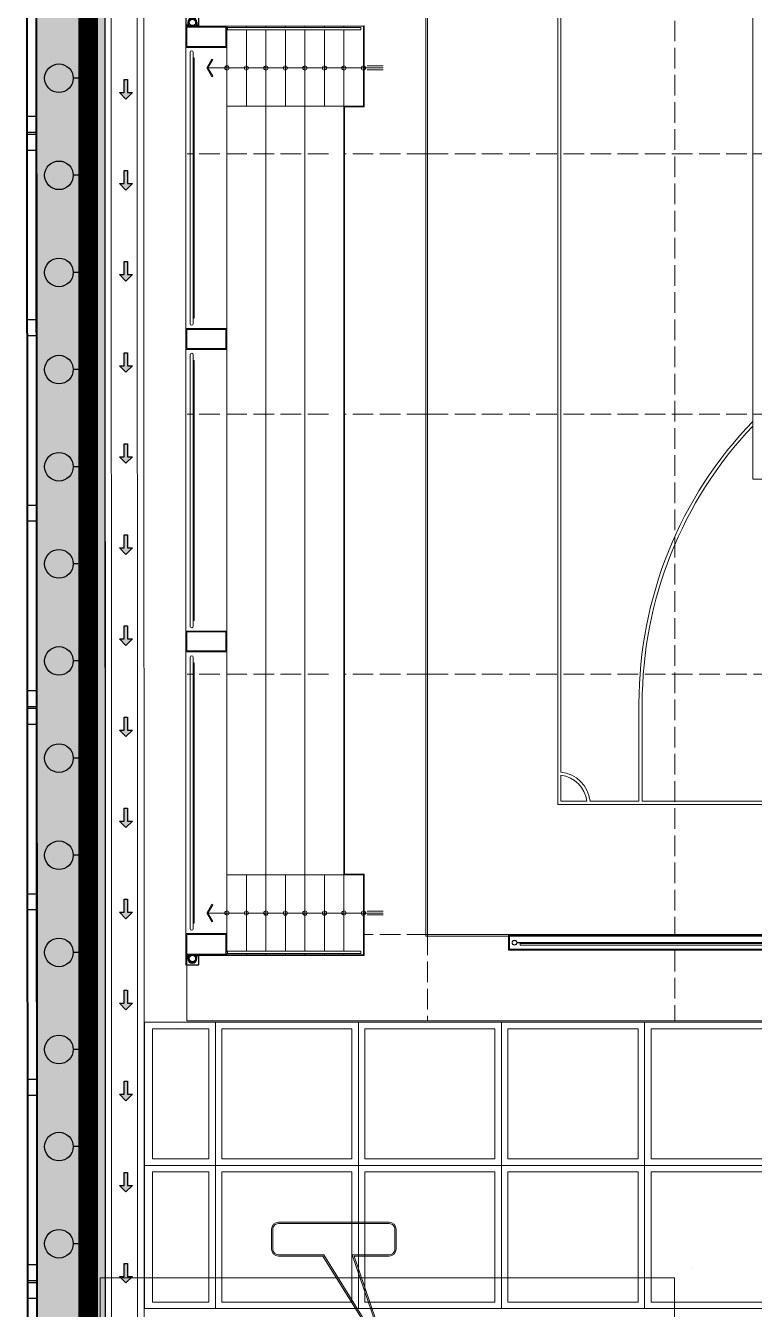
# Model space of a CAD drawing. Header units: metres. Extents: x 349075 to 349285, y 9281902 to 9282050.
# Drawn here: x 349090.89 to 349102.09, y 9281988.02 to 9282007.75 of the extents above; entities that cross this region are included whole.
import ezdxf

# ---------------------------------------------------------------- set-up
doc = ezdxf.new("R2010")
doc.units = ezdxf.units.M
doc.header["$LTSCALE"] = 0.25
doc.linetypes.add('B. SUM 2$0$HIDDEN', pattern=[0.375, 0.25, -0.125])
doc.linetypes.add('DASHED2', pattern=[0.762, 0.635, -0.127])
for name, color, linetype, lineweight in [('.', 7, 'Continuous', 0), ('0_ CUNETAS', 151, 'Continuous', 5), ('AREA-VERDE', 3, 'CONTINUOUS', 9), ('ARQ-FONDO', 253, 'CONTINUOUS', 9), ('CUNETAS-RED', 5, 'CONTINUOUS', 18), ('LLORAD-SIMB', 1, 'CONTINUOUS', 25), ('LLORAD-TRAMO', 1, 'CONTINUOUS', 70)]:
    doc.layers.add(name, color=color, linetype=linetype, lineweight=lineweight)

# ---------------------------------------------------------------- blocks, each defined once
blk = doc.blocks.new('Barandilla - Barandilla-4344414-PLANTA GENERAL')
at = {"layer": 'ARQ-FONDO'}
for p, q in [((5.506, 28.225), (5.544, 28.225)), ((5.506, 26.175), (5.506, 28.225)), ((5.544, 26.175), (5.544, 28.225)), ((5.544, 26.175), (5.506, 26.175))]:
    blk.add_line(p, q, dxfattribs=at)
blk.add_arc((5.525, 28.225), 0.0191, 0, 180, dxfattribs=at)
blk = doc.blocks.new('BARAMDA Y TACHO')
at = {"layer": 'ARQ-FONDO'}
for p, q in [((-46.938, 3.797), (-46.938, 3.784)), ((-46.938, 3.784), (-42.938, 3.784)), ((-42.938, 3.797), (-42.938, 3.784)), ((-42.288, 3.784), (-42.288, 3.797)), ((-42.288, 3.784), (-38.288, 3.784)), ((-38.288, 3.784), (-38.288, 3.797)), ((-37.638, 3.797), (-37.638, 3.784)), ((-37.638, 3.784), (-33.638, 3.784)), ((-33.638, 3.797), (-33.638, 3.784))]:
    blk.add_line(p, q, dxfattribs=at)
for points in [[(-47.023, 3.847), (-42.853, 3.847, -1), (-42.853, 3.797), (-47.023, 3.797, -1)], [(-42.373, 3.847), (-38.203, 3.847, -1), (-38.203, 3.797), (-42.373, 3.797, -1)], [(-37.723, 3.847), (-33.553, 3.847, -1), (-33.553, 3.797), (-37.723, 3.797, -1)]]:
    blk.add_lwpolyline(points, format="xyb", close=True, dxfattribs=at)
blk = doc.blocks.new('LINEAS DE COLOR NEGRO')
at = {"layer": 'ARQ-FONDO', "lineweight": 0}
for p, q in [((-0.377, -13.545), (-0.377, -12.273)), ((-0.377, -12.273), (31.673, -12.273)), ((31.648, -12.3), (-0.352, -12.3)), ((-0.352, -12.3), (-0.352, -31.3)), ((1.648, -14.3), (29.648, -14.3)), ((1.648, -20.298), (1.648, -14.3)), ((2.095, -14.35), (1.698, -14.35)), ((1.698, -14.35), (1.698, -14.747)), ((15.623, -14.35), (2.145, -14.35)), ((1.698, -14.797), (1.698, -15.55)), ((1.698, -15.55), (3.198, -15.55)), ((1.698, -15.6), (1.698, -18.8)), ((3.198, -15.6), (1.698, -15.6)), ((6.648, -17.3), (15.623, -17.3)), ((6.648, -26.3), (6.648, -17.3))]:
    blk.add_line(p, q, dxfattribs=at)
for centre, radius, start, end in [((1.648, -14.3), 0.45, 276.3794, 353.6206), ((1.648, -14.3), 0.5, 275.7392, 354.2608), ((3.198, -21.8), 6.25, 46.0545, 90), ((3.198, -21.8), 6.2, 46.536, 90)]:
    blk.add_arc(centre, radius, start, end, dxfattribs=at)
blk = doc.blocks.new('cerco de malla - H_2_0-V10-PLANTA GENERAL')
at = {"layer": 'ARQ-FONDO'}
for p, q in [((0, 0.007), (0.033, 0.007)), ((0, 0.007), (0, 0.004)), ((0.034, 0.004), (0, 0.004)), ((0.037, 0.007), (0.038, 0.007)), ((0.038, 0.004), (0.038, 0.009)), ((0.038, 0.009), (0.085, 0.009)), ((0.085, 0.004), (0.038, 0.004)), ((4.015, 0.042), (0.085, 0.042)), ((0.085, 0.009), (0.085, 0.042)), ((4.015, 0.042), (0.085, 0.042)), ((0.085, 0.009), (0.085, 0.004)), ((0.123, 0.009), (0.085, 0.009)), ((0.085, 0.004), (0.123, 0.004)), ((0.088, 0.039), (0.088, 0.01)), ((0.088, 0.015), (0.12, 0.015)), ((0.088, 0.01), (0.088, 0.015)), ((0.12, 0.01), (0.088, 0.01)), ((0.12, 0.015), (0.12, 0.01)), ((3.98, 0.015), (0.12, 0.015)), ((2.031, 0.01), (0.12, 0.01)), ((0.123, 0.004), (0.123, 0.009)), ((0.123, 0.007), (2.031, 0.007)), ((2.031, 0.006), (0.123, 0.006)), ((2.031, 0.004), (0.123, 0.004)), ((2.031, 0.007), (2.031, 0.01)), ((2.031, 0.01), (2.069, 0.01)), ((2.069, 0.007), (2.031, 0.007)), ((2.031, 0.007), (2.031, 0.004)), ((2.031, 0.004), (2.069, 0.004)), ((2.069, 0.01), (2.069, 0.007)), ((3.98, 0.01), (2.069, 0.01)), ((2.069, 0.007), (3.977, 0.007)), ((2.069, 0.004), (2.069, 0.007)), ((3.977, 0.006), (2.069, 0.006)), ((3.977, 0.004), (2.069, 0.004)), ((4.015, 0.009), (3.977, 0.009)), ((3.977, 0.009), (3.977, 0.004)), ((3.977, 0.004), (4.015, 0.004)), ((3.98, 0.015), (4.012, 0.015)), ((3.98, 0.01), (3.98, 0.015)), ((4.012, 0.01), (3.98, 0.01)), ((4.012, 0.01), (4.012, 0.039)), ((4.012, 0.015), (4.012, 0.01)), ((4.015, 0.042), (4.015, 0.009)), ((4.015, 0.009), (4.063, 0.009)), ((4.015, 0.004), (4.015, 0.009)), ((4.063, 0.004), (4.015, 0.004)), ((4.063, 0.009), (4.063, 0.004))]:
    blk.add_line(p, q, dxfattribs=at)
for centre, radius, start, end in [((0, 0.004), 0.0375, 0, 180), ((0, 0.004), 0.0375, 180, 360), ((0, 0.004), 0.0343, 0, 180), ((0, 0.004), 0.0343, 180, 360), ((0.085, 0.039), 0.00317, 0, 90), ((0.091, 0.01), 0.00317, 180, 211.0682), ((4.009, 0.01), 0.00318, 328.9318, 360), ((4.015, 0.039), 0.00317, 90, 180), ((4.1, 0.004), 0.0375, 0, 180), ((4.1, 0.004), 0.0375, 180, 0), ((4.1, 0.004), 0.0343, 360, 180), ((4.1, 0.004), 0.0343, 180, 360)]:
    blk.add_arc(centre, radius, start, end, dxfattribs=at)
for points, knots in [([(0.085, 0.042), (0.085, 0.042), (0.086, 0.042), (0.086, 0.042), (0.087, 0.042), (0.087, 0.042), (0.087, 0.041), (0.087, 0.041), (0.087, 0.041), (0.088, 0.041), (0.088, 0.041), (0.088, 0.04), (0.088, 0.04), (0.088, 0.039), (0.088, 0.039)], [-1, -1, -1, -1, -0.833333, -0.75, -0.666667, -0.625, -0.583333, -0.5, -0.458333, -0.416667, -0.333333, -0.25, -0.166667, 0, 0, 0, 0]), ([(4.012, 0.039), (4.012, 0.039), (4.012, 0.04), (4.012, 0.04), (4.012, 0.041), (4.012, 0.041), (4.013, 0.041), (4.013, 0.041), (4.013, 0.041), (4.013, 0.042), (4.014, 0.042), (4.014, 0.042), (4.014, 0.042), (4.015, 0.042), (4.015, 0.042)], [0, 0, 0, 0, 0.166667, 0.25, 0.333333, 0.416667, 0.458333, 0.5, 0.583333, 0.666667, 0.708333, 0.75, 0.833333, 1, 1, 1, 1])]:
    blk.add_open_spline(points, degree=3, knots=knots, dxfattribs=at)
blk = doc.blocks.new('montante')
at = {"layer": 'ARQ-FONDO', "lineweight": 30}
for p, q in [((0, 0.07), (0.045, 0.07)), ((0, 0.06), (0.055, 0.06)), ((0.045, 0.07), (0.045, 0.095)), ((0, -0.06), (0.055, -0.06)), ((0, -0.07), (0.045, -0.07)), ((0.045, -0.07), (0.045, -0.095))]:
    blk.add_line(p, q, dxfattribs=at)
blk.add_lwpolyline([(-0.095, 0.1), (-0.095, -0.1), (0.055, -0.1), (0.055, 0.1)], close=True, dxfattribs=at)
blk.add_circle((0, 0), 0.05, dxfattribs=at)
for centre, radius, start, end in [((0, 0), 0.07, 90, 270), ((0, 0), 0.06, 90, 270), ((0.05, 0.095), 0.005, 0, 180), ((0.05, -0.095), 0.005, 180, 0)]:
    blk.add_arc(centre, radius, start, end, dxfattribs=at)
blk = doc.blocks.new('POLIDEPORTIVO')
at = {"layer": 'ARQ-FONDO', "linetype": 'DASHED2', "lineweight": 0, "ltscale": 2}
for p, q in [((374608.325, 9249311.896), (374608.325, 9249279.896)), ((374612.125, 9249311.896), (374612.125, 9249279.896)), ((374606.8, 9249291.896), (374604.625, 9249291.896)), ((374608.325, 9249291.896), (374607.05, 9249291.896)), ((374608.325, 9249291.896), (374627.325, 9249291.896)), ((374606.8, 9249287.896), (374604.625, 9249287.896)), ((374608.325, 9249287.896), (374607.05, 9249287.896)), ((374608.325, 9249287.896), (374627.325, 9249287.896)), ((374606.8, 9249283.896), (374604.625, 9249283.896)), ((374608.325, 9249283.896), (374607.05, 9249283.896)), ((374608.325, 9249283.896), (374627.325, 9249283.896)), ((374608.325, 9249279.896), (374607.35, 9249279.896)), ((374608.325, 9249279.896), (374609.562, 9249279.896)), ((374608.325, 9249279.896), (374608.325, 9249278.571)), ((374612.125, 9249279.646), (374612.125, 9249278.571))]:
    blk.add_line(p, q, dxfattribs=at)
at = {"layer": 'ARQ-FONDO', "lineweight": 0}
for p, q in [((374605.238, 9249293.861), (374604.608, 9249293.861)), ((374604.608, 9249293.861), (374604.608, 9249293.598)), ((374604.623, 9249293.846), (374605.223, 9249293.846)), ((374604.623, 9249293.546), (374604.623, 9249293.846)), ((374605.223, 9249293.846), (374605.223, 9249293.546)), ((374604.608, 9249293.598), (374604.608, 9249293.531)), ((374604.608, 9249293.531), (374605.238, 9249293.531)), ((374604.608, 9249289.211), (374604.608, 9249293.531)), ((374605.223, 9249293.546), (374604.623, 9249293.546)), ((374605.238, 9249289.211), (374604.608, 9249289.211)), ((374604.608, 9249289.211), (374604.608, 9249288.889)), ((374604.608, 9249288.889), (374605.238, 9249288.889)), ((374604.608, 9249284.561), (374604.608, 9249288.889)), ((374605.238, 9249284.561), (374604.608, 9249284.561)), ((374604.608, 9249284.561), (374604.608, 9249284.239)), ((374605.238, 9249284.239), (374605.238, 9249284.561)), ((374604.608, 9249284.239), (374605.238, 9249284.239)), ((374604.608, 9249279.911), (374604.608, 9249284.239)), ((374604.608, 9249279.911), (374604.608, 9249279.648)), ((374605.238, 9249279.911), (374604.608, 9249279.911)), ((374609.57, 9249279.886), (374626.151, 9249279.886)), ((374609.57, 9249279.656), (374609.57, 9249279.886)), ((374626.136, 9249279.871), (374609.585, 9249279.871)), ((374609.585, 9249279.871), (374609.585, 9249279.671)), ((374604.608, 9249279.648), (374604.608, 9249279.581)), ((374604.608, 9249279.581), (374605.238, 9249279.581)), ((374604.623, 9249279.571), (374604.623, 9249278.571)), ((374605.238, 9249279.581), (374607.338, 9249279.581)), ((374626.151, 9249279.656), (374609.57, 9249279.656)), ((374609.585, 9249279.671), (374626.136, 9249279.671)), ((374604.623, 9249278.571), (374627.973, 9249278.571))]:
    blk.add_line(p, q, dxfattribs=at)
at = {"layer": 'ARQ-FONDO'}
for p, q in [((374607.338, 9249293.861), (374605.238, 9249293.861)), ((374605.238, 9249293.531), (374605.238, 9249293.861)), ((374605.538, 9249293.84), (374605.538, 9249293.861)), ((374605.538, 9249292.631), (374605.538, 9249293.802)), ((374605.838, 9249293.84), (374605.838, 9249293.861)), ((374605.838, 9249279.641), (374605.838, 9249293.802)), ((374606.138, 9249293.84), (374606.138, 9249293.861)), ((374606.138, 9249292.631), (374606.138, 9249293.802)), ((374606.438, 9249293.84), (374606.438, 9249293.861)), ((374606.438, 9249279.641), (374606.438, 9249293.802)), ((374606.738, 9249293.84), (374606.738, 9249293.861)), ((374606.738, 9249292.631), (374606.738, 9249293.802)), ((374607.038, 9249293.84), (374607.038, 9249293.861)), ((374607.038, 9249279.641), (374607.038, 9249293.802)), ((374607.338, 9249292.631), (374607.338, 9249293.861)), ((374607.348, 9249293.871), (374607.348, 9249292.621)), ((374605.238, 9249289.211), (374605.238, 9249293.531)), ((374604.947, 9249293.216), (374607.639, 9249293.216)), ((374607.393, 9249293.247), (374607.643, 9249293.247)), ((374607.393, 9249293.187), (374607.643, 9249293.187)), ((374607.338, 9249292.631), (374605.238, 9249292.631)), ((374607.348, 9249292.621), (374607.048, 9249292.621)), ((374607.048, 9249292.621), (374607.048, 9249280.821)), ((374605.238, 9249284.561), (374605.238, 9249288.889)), ((374605.238, 9249279.911), (374605.238, 9249284.239)), ((374605.238, 9249280.811), (374607.338, 9249280.811)), ((374605.538, 9249279.641), (374605.538, 9249280.811)), ((374606.138, 9249279.641), (374606.138, 9249280.811)), ((374606.738, 9249279.641), (374606.738, 9249280.811)), ((374607.048, 9249280.821), (374607.348, 9249280.821)), ((374607.338, 9249279.581), (374607.338, 9249280.811)), ((374607.348, 9249280.821), (374607.348, 9249279.571)), ((374604.947, 9249280.225), (374607.639, 9249280.225)), ((374607.393, 9249280.257), (374607.643, 9249280.257)), ((374607.393, 9249280.197), (374607.643, 9249280.197)), ((374605.238, 9249279.638), (374605.238, 9249279.911)), ((374607.348, 9249279.571), (374604.623, 9249279.571)), ((374605.238, 9249279.581), (374605.238, 9249279.605)), ((374605.538, 9249279.581), (374605.538, 9249279.603)), ((374605.838, 9249279.581), (374605.838, 9249279.603)), ((374606.138, 9249279.581), (374606.138, 9249279.603)), ((374606.438, 9249279.581), (374606.438, 9249279.603)), ((374606.738, 9249279.581), (374606.738, 9249279.603)), ((374607.038, 9249279.581), (374607.038, 9249279.603))]:
    blk.add_line(p, q, dxfattribs=at)
at = {"layer": 'ARQ-FONDO', "lineweight": 9}
for p, q in [((374604.623, 9249289.196), (374605.223, 9249289.196)), ((374604.623, 9249288.904), (374604.623, 9249289.196)), ((374605.223, 9249289.196), (374605.223, 9249288.904)), ((374605.238, 9249288.889), (374605.238, 9249289.211)), ((374605.223, 9249288.904), (374604.623, 9249288.904)), ((374604.623, 9249284.546), (374605.223, 9249284.546)), ((374604.623, 9249284.254), (374604.623, 9249284.546)), ((374605.223, 9249284.546), (374605.223, 9249284.254)), ((374605.223, 9249284.254), (374604.623, 9249284.254)), ((374604.623, 9249279.596), (374604.623, 9249279.896)), ((374604.623, 9249279.896), (374605.223, 9249279.896)), ((374605.223, 9249279.896), (374605.223, 9249279.596)), ((374605.223, 9249279.596), (374604.623, 9249279.596))]:
    blk.add_line(p, q, dxfattribs=at)
at = {"layer": 'ARQ-FONDO', "linetype": 'B. SUM 2$0$HIDDEN', "lineweight": 0}
blk.add_line((374604.494, 9249278.442), (374604.498, 9249278.446), dxfattribs=at)
at = {"layer": 'ARQ-FONDO'}
for points in [[(374605.009, 9249293.08), (374604.931, 9249293.216), (374605.009, 9249293.352), (374605.021, 9249293.344), (374604.947, 9249293.216), (374605.021, 9249293.088)], [(374605.009, 9249280.09), (374604.931, 9249280.225), (374605.009, 9249280.361), (374605.021, 9249280.354), (374604.947, 9249280.225), (374605.021, 9249280.097)]]:
    blk.add_lwpolyline(points, close=True, dxfattribs=at)
for centre in [(374605.238, 9249293.217), (374605.538, 9249293.216), (374605.838, 9249293.216), (374606.138, 9249293.216), (374606.438, 9249293.216), (374606.738, 9249293.216), (374607.038, 9249293.216), (374607.338, 9249293.216), (374605.238, 9249280.226), (374605.538, 9249280.226), (374605.838, 9249280.225), (374606.138, 9249280.225), (374606.438, 9249280.225), (374606.738, 9249280.225), (374607.038, 9249280.226), (374607.338, 9249280.225)]:
    blk.add_circle(centre, 0.0323, dxfattribs=at)
at = {"layer": 'ARQ-FONDO', "rotation": 90}
for name, p in [('LINEAS DE COLOR NEGRO', (374596.025, 9249280.248)), ('BARAMDA Y TACHO', (374608.519, 9249327.009)), ('Barandilla - Barandilla-4344414-PLANTA GENERAL', (374633.473, 9249288.295)), ('Barandilla - Barandilla-4344414-PLANTA GENERAL', (374633.473, 9249274.096))]:
    blk.add_blockref(name, p, dxfattribs=at)
at = {"layer": 'ARQ-FONDO', "lineweight": 0}
for p, rotation in [((374604.708, 9249293.917), 270), ((374604.708, 9249279.526), 89.99999999999999)]:
    blk.add_blockref('montante', p, dxfattribs=dict(at, rotation=rotation))
at = {"layer": 'ARQ-FONDO', "lineweight": 18, "rotation": 180}
blk.add_blockref('cerco de malla - H_2_0-V10-PLANTA GENERAL', (374613.761, 9249279.775), dxfattribs=at)
blk = doc.blocks.new('*U3857')
at = {"layer": '.', "lineweight": 30}
h = blk.add_hatch(color=1, dxfattribs=at)
h.dxf.hatch_style = 1
h.paths.add_polyline_path([(-0.025, -0.05), (-0.1, -0.05), (0, -0.15), (0.1, -0.05), (0.025, -0.05), (0.025, 0.15), (-0.025, 0.15)])
at = {"layer": '0_ CUNETAS', "color": 1, "lineweight": 30}
blk.add_lwpolyline([(-0.1, -0.05), (-0.025, -0.05), (-0.025, 0.15), (0.025, 0.15), (0.025, -0.05), (0.1, -0.05), (0, -0.15)], close=True, dxfattribs=at)
blk = doc.blocks.new('*U3858')
at = {"layer": '0_ CUNETAS', "color": 0, "linetype": 'ByBlock', "lineweight": -2, "transparency": 16777216}
for p in [(0, 88.2), (0, 86.8), (0, 85.4), (0, 84), (0, 82.6), (0, 81.2), (0, 79.8), (0, 78.4), (0, 77), (0, 75.6), (0, 74.2), (0, 72.8), (0, 71.4), (0, 70)]:
    blk.add_blockref('*U3857', p, dxfattribs=at)
blk = doc.blocks.new('red drenaje')
at = {"layer": 'CUNETAS-RED', "lineweight": 0}
for p, q in [((-58.925, 56.623, -4.4), (-58.932, 109.103, -4.4)), ((-58.325, 56.624, -4.4), (-58.332, 109.103, -4.4))]:
    blk.add_line(p, q, dxfattribs=at)
at = {"layer": 'CUNETAS-RED'}
for p, q in [((-60.128, 76.347), (-60.129, 76.347)), ((-49.895, 70.656, -451.042), (-49.895, 70.656, -451.042))]:
    blk.add_line(p, q, dxfattribs=at)
at = {"layer": 'CUNETAS-RED', "lineweight": 0, "elevation": -24.948}
blk.add_lwpolyline([(-58.432, 109.003), (-58.832, 109.003), (-58.825, 56.724), (-58.425, 56.723)], close=True, dxfattribs=at)
at = {"layer": 'CUNETAS-RED', "lineweight": 0}
blk.add_blockref('*U3858', (-58.605, 0.571, -24.948), dxfattribs=at)
blk = doc.blocks.new('dsfd')
at = {"layer": 'ARQ-FONDO'}
for p, q in [((333298.399, 9094259.416), (333296.766, 9094259.416)), ((333300.842, 9094259.416), (333299.554, 9094259.416)), ((333296.511, 9094259.161), (333296.511, 9094258.428)), ((333301.097, 9094258.428), (333301.097, 9094259.161)), ((333296.766, 9094258.224), (333300.842, 9094258.224)), ((333296.766, 9094258.173), (333300.842, 9094258.173))]:
    blk.add_line(p, q, dxfattribs=at)
for points in [[(333299.554, 9094259.416), (333300.941, 9094263.493), (333298.399, 9094259.416)], [(333300.842, 9094259.365), (333299.478, 9094259.365), (333300.764, 9094263.123), (333298.432, 9094259.365), (333296.766, 9094259.365)]]:
    blk.add_lwpolyline(points, dxfattribs=at)
for points in [[(333296.766, 9094259.365, 0.414214), (333296.562, 9094259.161), (333296.562, 9094258.428, 0.414214), (333296.766, 9094258.224)], [(333300.842, 9094258.224, 0.414214), (333301.046, 9094258.428), (333301.046, 9094259.161, 0.414214), (333300.842, 9094259.365)]]:
    blk.add_lwpolyline(points, format="xyb", dxfattribs=at)
for centre, start, end in [((333296.766, 9094259.161), 90, 180), ((333300.842, 9094259.161), 0, 90), ((333296.766, 9094258.428), 180, 270), ((333300.842, 9094258.428), 270, 0)]:
    blk.add_arc(centre, 0.255, start, end, dxfattribs=at)
blk = doc.blocks.new('GOEKOOEOG')
at = {"layer": 'ARQ-FONDO', "ltscale": 0.7, "elevation": 0}
blk.add_lwpolyline([(-7.33, -13.48), (-7.33, 1.299), (1.5, 1.299), (1.5, -13.48)], close=True, dxfattribs=at)

msp = doc.modelspace()

# ---------------------------------------------------------------- hatches: boundary and pattern name
at = {"layer": 'AREA-VERDE', "lineweight": 0, "true_color": 0xc4e4b2, "transparency": 33554610}
h = msp.add_hatch(color=3, dxfattribs=at)
h.dxf.hatch_style = 1
h.paths.add_polyline_path([(349092.703, 9282027.105), (349092.103, 9282027.105), (349092.138, 9281918.001), (349091.104, 9281918.001), (349091.048, 9282031.212), (349161.762, 9282031.212), (349161.762, 9281923.001), (349161, 9281923.001), (349161, 9281955.099), (349160.205, 9281955.101), (349160.204, 9281956.819), (349160.205, 9281957.044), (349160.205, 9281978.669), (349160.205, 9281988.056), (349160.085, 9281988.054), (349160.085, 9282030.769), (349092.685, 9282030.769), (349092.685, 9282027.329), (349092.703, 9282027.329)])

# ---------------------------------------------------------------- linework, layer by layer
at = {"layer": 'ARQ-FONDO'}
for p, q in [((349090.888, 9282031.372), (349090.944, 9281917.841)), ((349090.903, 9282031.357), (349090.959, 9281917.856)), ((349091.033, 9282031.227), (349091.089, 9281917.986)), ((349091.048, 9282031.212), (349091.104, 9281918.001)), ((349120.205, 9281992.43), (349092.715, 9281992.43, -4.399)), ((349092.715, 9281988.029), (349092.715, 9281992.43)), ((349093.805, 9281992.43, 0), (349093.805, 9281990.23, 0)), ((349096.005, 9281992.429, 0), (349096.005, 9281990.229, 0)), ((349098.205, 9281992.429, 0), (349098.205, 9281990.229, 0)), ((349100.405, 9281992.43, 0), (349100.405, 9281990.23, 0)), ((349120.205, 9281990.229), (349092.715, 9281990.23, -4.399)), ((349092.715, 9281988.029), (349115.79, 9281988.029)), ((349117.99, 9281988.029), (349097.835, 9281988.029))]:
    msp.add_line(p, q, dxfattribs=at)
for points, elevation in [([(349092.703, 9282027.105), (349092.103, 9282027.105), (349092.138, 9281918.001), (349091.104, 9281918.001), (349091.048, 9282031.212), (349161.762, 9282031.212), (349161.762, 9281923.001), (349161, 9281923.001), (349161, 9281955.099), (349160.204, 9281955.099), (349160.205, 9281956.819), (349160.205, 9281957.044), (349160.205, 9281978.669), (349160.205, 9281988.056), (349160.085, 9281988.054), (349160.085, 9282030.769), (349092.685, 9282030.769), (349092.685, 9282027.329), (349092.703, 9282027.329), (349092.703, 9282027.105)], -4.4), ([(349093.805, 9281990.229), (349093.805, 9281988.029)], 0), ([(349096.005, 9281990.229), (349096.005, 9281988.029)], 0), ([(349098.205, 9281990.229), (349098.205, 9281988.029)], 0), ([(349100.405, 9281990.229), (349100.405, 9281988.029)], 0)]:
    msp.add_lwpolyline(points, dxfattribs=dict(at, elevation=elevation))
at = {"layer": 'ARQ-FONDO', "lineweight": 30, "ltscale": 1.87}
for points in [[(349090.916, 9282006.106), (349090.916, 9282006.356), (349091.046, 9282006.356), (349091.046, 9282006.106)], [(349090.916, 9282005.831), (349090.916, 9282006.081), (349091.046, 9282006.081), (349091.046, 9282005.831)], [(349090.917, 9282002.981), (349090.917, 9282003.231), (349091.047, 9282003.231), (349091.047, 9282002.981)], [(349090.918, 9282000.131), (349090.918, 9282000.381), (349091.048, 9282000.381), (349091.048, 9282000.131)], [(349090.92, 9281997.281), (349090.92, 9281997.531), (349091.05, 9281997.531), (349091.05, 9281997.281)], [(349090.92, 9281997.006), (349090.92, 9281997.256), (349091.05, 9281997.256), (349091.05, 9281997.006)], [(349090.921, 9281994.156), (349090.921, 9281994.406), (349091.051, 9281994.406), (349091.051, 9281994.156)], [(349090.923, 9281991.306), (349090.923, 9281991.556), (349091.053, 9281991.556), (349091.053, 9281991.306)], [(349090.924, 9281988.456), (349090.924, 9281988.706), (349091.054, 9281988.706), (349091.054, 9281988.456)], [(349090.924, 9281988.181), (349090.924, 9281988.431), (349091.054, 9281988.431), (349091.054, 9281988.181)]]:
    msp.add_lwpolyline(points, close=True, dxfattribs=at)
at = {"layer": 'ARQ-FONDO'}
for points in [[(349091.061, 9282006.081), (349091.061, 9282006.106), (349090.901, 9282006.106), (349090.901, 9282006.081)], [(349091.065, 9281997.256), (349091.065, 9281997.281), (349090.905, 9281997.281), (349090.905, 9281997.256)], [(349091.069, 9281988.431), (349091.069, 9281988.456), (349090.909, 9281988.456), (349090.909, 9281988.431)]]:
    msp.add_lwpolyline(points, close=True, dxfattribs=at)
at = {"layer": 'ARQ-FONDO', "elevation": 0}
for points in [[(349092.839, 9281990.329), (349092.839, 9281992.33), (349093.705, 9281992.329), (349093.705, 9281990.329)], [(349093.905, 9281990.33), (349093.905, 9281992.33), (349095.905, 9281992.33), (349095.905, 9281990.329)], [(349096.105, 9281990.329), (349096.105, 9281992.329), (349098.105, 9281992.329), (349098.105, 9281990.329)], [(349098.305, 9281990.329), (349098.305, 9281992.33), (349100.305, 9281992.329), (349100.305, 9281990.329)], [(349100.505, 9281990.33), (349100.505, 9281992.33), (349102.505, 9281992.33), (349102.505, 9281990.329)], [(349092.839, 9281988.129), (349092.839, 9281990.129), (349093.705, 9281990.129), (349093.705, 9281988.129)], [(349093.905, 9281988.129), (349093.905, 9281990.13), (349095.905, 9281990.129), (349095.905, 9281988.129)], [(349096.105, 9281988.129), (349096.105, 9281990.129), (349098.105, 9281990.129), (349098.105, 9281988.129)], [(349098.305, 9281988.129), (349098.305, 9281990.129), (349100.305, 9281990.129), (349100.305, 9281988.129)], [(349100.505, 9281988.129), (349100.505, 9281990.13), (349102.505, 9281990.129), (349102.505, 9281988.129)]]:
    msp.add_lwpolyline(points, close=True, dxfattribs=at)
at = {"layer": 'LLORAD-SIMB'}
for p, q in [((349091.85, 9282006.942), (349091.62, 9282006.942)), ((349091.85, 9282005.449), (349091.62, 9282005.449)), ((349091.85, 9282003.956), (349091.62, 9282003.956)), ((349091.85, 9282002.463), (349091.62, 9282002.463)), ((349091.85, 9282000.97), (349091.62, 9282000.97)), ((349091.85, 9281999.477), (349091.62, 9281999.477)), ((349091.85, 9281997.984), (349091.62, 9281997.984)), ((349091.85, 9281996.49), (349091.62, 9281996.49)), ((349091.85, 9281994.997), (349091.62, 9281994.997)), ((349091.85, 9281993.504), (349091.62, 9281993.504)), ((349091.85, 9281992.011), (349091.62, 9281992.011)), ((349091.85, 9281990.518), (349091.62, 9281990.518)), ((349091.85, 9281989.025), (349091.62, 9281989.025))]:
    msp.add_line(p, q, dxfattribs=at)
for centre in [(349091.4, 9282006.942), (349091.4, 9282005.449), (349091.4, 9282003.956), (349091.4, 9282002.463), (349091.4, 9282000.97), (349091.4, 9281999.477), (349091.4, 9281997.984), (349091.4, 9281996.49), (349091.4, 9281994.997), (349091.4, 9281993.504), (349091.4, 9281992.011), (349091.4, 9281990.518), (349091.4, 9281989.025)]:
    msp.add_circle(centre, 0.22, dxfattribs=at)
at = {"layer": 'LLORAD-TRAMO', "const_width": 0.3}
msp.add_lwpolyline([(349091.85, 9282008.1), (349091.85, 9282007.85), (349091.85, 9282007.6), (349091.85, 9282007.35), (349091.85, 9282007.1), (349091.85, 9282006.85), (349091.85, 9282006.6), (349091.85, 9282006.35), (349091.85, 9282006.1), (349091.85, 9282005.85), (349091.85, 9282005.6), (349091.85, 9282005.35), (349091.85, 9282005.1), (349091.85, 9282004.85), (349091.85, 9282004.6), (349091.85, 9282004.35), (349091.85, 9282004.1), (349091.85, 9282003.85), (349091.85, 9282003.6), (349091.85, 9282003.35), (349091.85, 9282003.1), (349091.85, 9282002.85), (349091.85, 9282002.6), (349091.85, 9282002.35), (349091.85, 9282002.1), (349091.85, 9282001.85), (349091.85, 9282001.6), (349091.85, 9282001.35), (349091.85, 9282001.1), (349091.85, 9282000.85), (349091.85, 9282000.6), (349091.85, 9282000.35), (349091.85, 9282000.1), (349091.85, 9281999.85), (349091.85, 9281999.6), (349091.85, 9281999.35), (349091.85, 9281999.1), (349091.85, 9281998.85), (349091.85, 9281998.6), (349091.85, 9281998.35), (349091.85, 9281998.1), (349091.85, 9281997.85), (349091.85, 9281997.6), (349091.85, 9281997.35), (349091.85, 9281997.1), (349091.85, 9281996.85), (349091.85, 9281996.6), (349091.85, 9281996.35), (349091.85, 9281996.1), (349091.85, 9281995.85), (349091.85, 9281995.6), (349091.85, 9281995.35), (349091.85, 9281995.1), (349091.85, 9281994.85), (349091.85, 9281994.6), (349091.85, 9281994.35), (349091.85, 9281994.1), (349091.85, 9281993.85), (349091.85, 9281993.6), (349091.85, 9281993.35), (349091.85, 9281993.1), (349091.85, 9281992.85), (349091.85, 9281992.6), (349091.85, 9281992.35), (349091.85, 9281992.1), (349091.85, 9281991.85), (349091.85, 9281991.6), (349091.85, 9281991.35), (349091.85, 9281991.1), (349091.85, 9281990.85), (349091.85, 9281990.6), (349091.85, 9281990.35), (349091.85, 9281990.1), (349091.85, 9281989.85), (349091.85, 9281989.6), (349091.85, 9281989.35), (349091.85, 9281989.1), (349091.85, 9281988.85), (349091.85, 9281988.6), (349091.85, 9281988.35), (349091.85, 9281988.1), (349091.85, 9281987.85)], dxfattribs=at)

# ---------------------------------------------------------------- block references
at = {"layer": 'ARQ-FONDO', "lineweight": 30}
msp.add_blockref('POLIDEPORTIVO', (-25511.256, 32713.883, 0), dxfattribs=at)
at = {"layer": 'ARQ-FONDO', "extrusion": (-1.0001e-10, -0.025636, 0.999671), "xscale": -0.418244986072509, "yscale": 0.4182449860725101, "zscale": 0.4182449860725101, "rotation": 180}
msp.add_blockref('dsfd', (209695.037, 13082566.618, -237954.555), dxfattribs=at)
at = {"layer": 'ARQ-FONDO', "lineweight": 5}
msp.add_blockref('GOEKOOEOG', (349099.365, 9281987.204), dxfattribs=at)
at = {"layer": 'CUNETAS-RED', "lineweight": 30}
msp.add_blockref('red drenaje', (349151.035, 9281918.001), dxfattribs=at)

doc.saveas('drawing.dxf')
